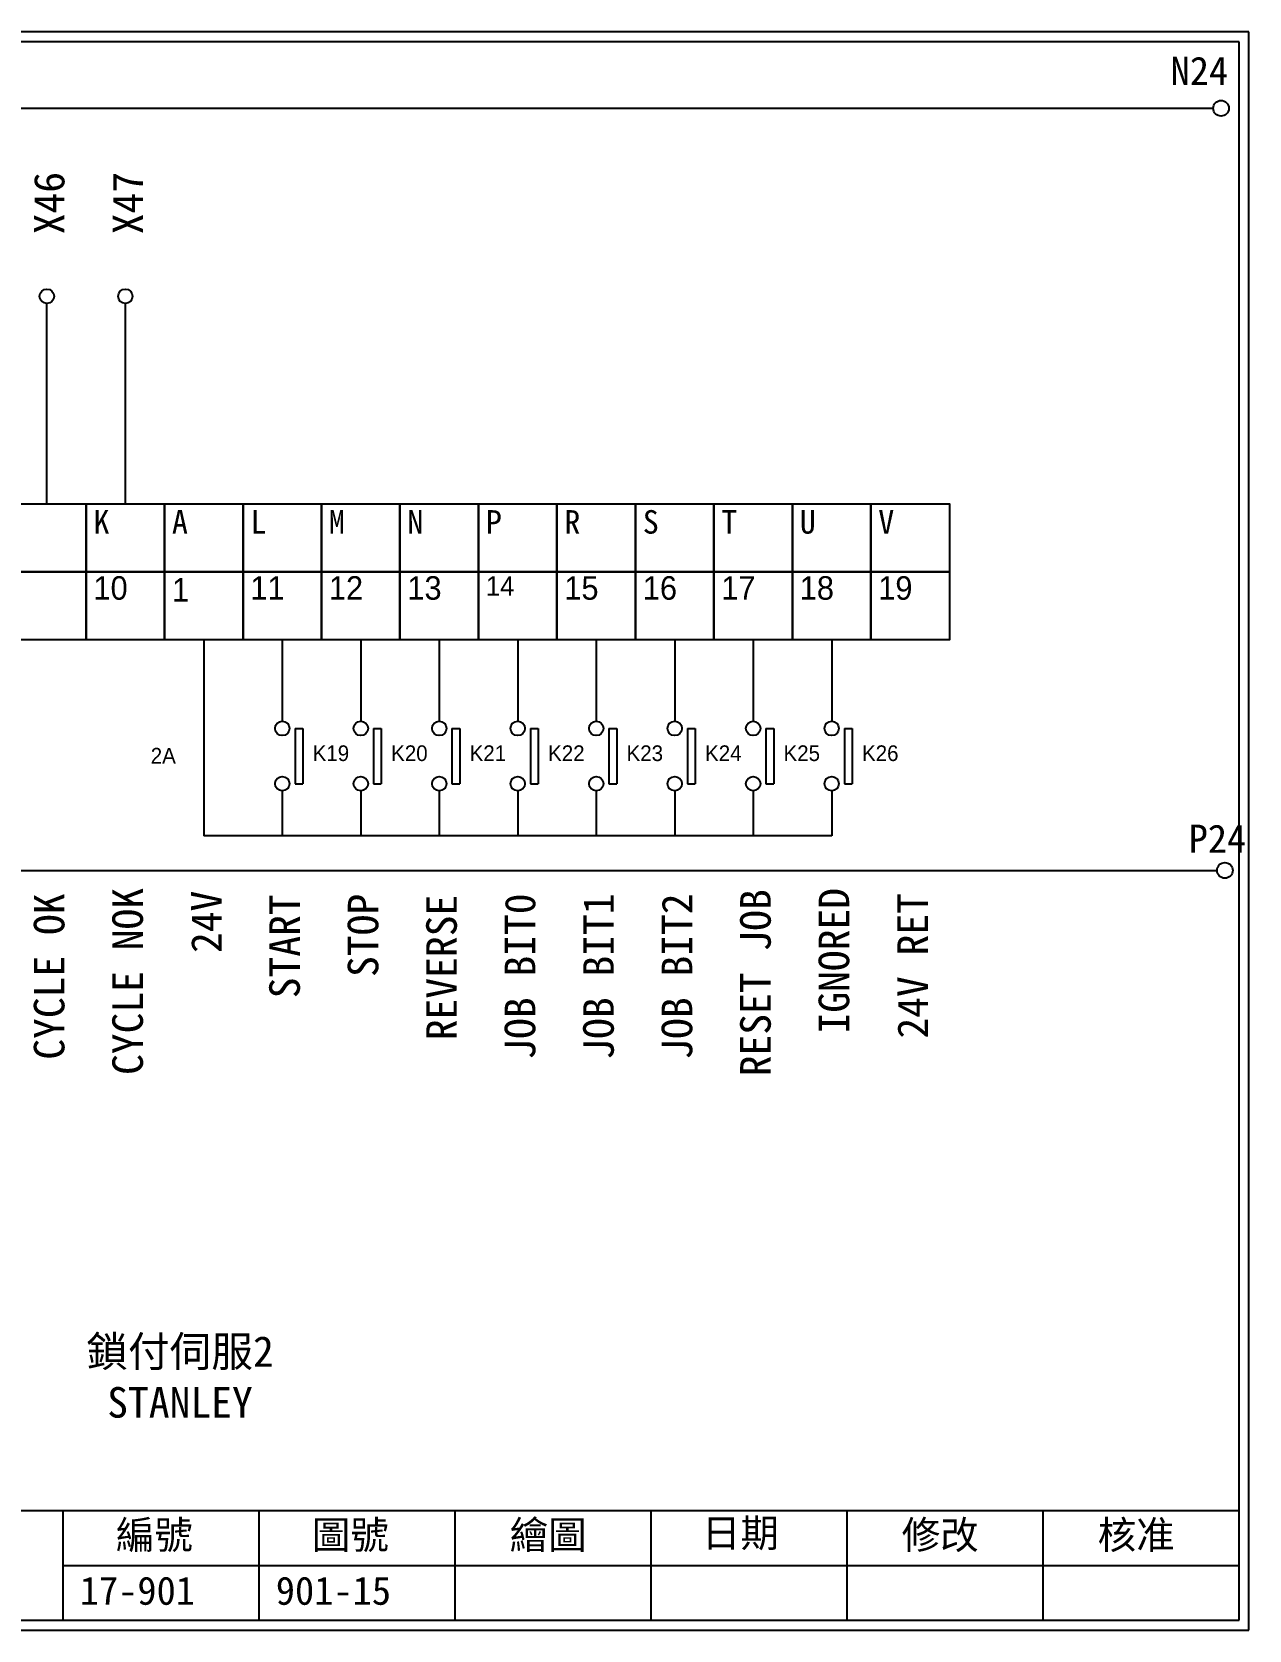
# Model space of a CAD drawing. Extents: x 958 to 1245, y -205 to -1.
# Drawn here: x 1089.7 to 1244.9, y -205 to -1 of the extents above; entities that cross this region are included whole.
import ezdxf

# ---------------------------------------------------------------- set-up
doc = ezdxf.new("R2010")
doc.units = 0
doc.layers.get('0').update_dxf_attribs({"linetype": 'CONTINUOUS'})
doc.layers.add('圖框層', color=7, linetype='CONTINUOUS')
doc.layers.add('標尺寸層', color=3, linetype='CONTINUOUS')
doc.styles.add('CNS', font='romanc.shx', dxfattribs={"bigfont": 'chineset.shx'})
doc.styles.add('STSL', font='kaiu.ttf')

msp = doc.modelspace()

# ---------------------------------------------------------------- linework, layer by layer
for p, q in [((1091.56, -61.23), (1091.56, -35.65)), ((1101.57, -61.23), (1101.57, -35.65)), ((1121.59, -78.56), (1121.59, -88.96)), ((1131.6, -78.56), (1131.6, -88.96)), ((1141.61, -78.56), (1141.61, -88.96)), ((1151.62, -78.56), (1151.62, -88.96)), ((1161.63, -78.56), (1161.63, -88.96)), ((1171.64, -78.56), (1171.64, -88.96)), ((1181.65, -78.56), (1181.65, -88.96)), ((1191.66, -78.56), (1191.66, -88.96))]:
    msp.add_line(p, q)
for points in [[(1086.55, -61.23), (1096.56, -61.23), (1096.56, -69.9), (1086.55, -69.9)], [(1096.56, -61.23), (1106.57, -61.23), (1106.57, -69.9), (1096.56, -69.9)], [(1106.57, -61.23), (1116.58, -61.23), (1116.58, -69.9), (1106.57, -69.9)], [(1116.58, -61.23), (1126.59, -61.23), (1126.59, -69.9), (1116.58, -69.9)], [(1126.59, -61.23), (1136.6, -61.23), (1136.6, -69.9), (1126.59, -69.9)], [(1136.6, -61.23), (1146.61, -61.23), (1146.61, -69.9), (1136.6, -69.9)], [(1146.61, -61.23), (1156.62, -61.23), (1156.62, -69.9), (1146.61, -69.9)], [(1156.62, -61.23), (1166.63, -61.23), (1166.63, -69.9), (1156.62, -69.9)], [(1166.63, -61.23), (1176.64, -61.23), (1176.64, -69.9), (1166.63, -69.9)], [(1176.64, -61.23), (1186.65, -61.23), (1186.65, -69.9), (1176.64, -69.9)], [(1186.65, -61.23), (1196.66, -61.23), (1196.66, -69.9), (1186.65, -69.9)], [(1196.66, -61.23), (1206.67, -61.23), (1206.67, -69.9), (1196.66, -69.9)], [(1086.55, -69.9), (1096.56, -69.9), (1096.56, -78.56), (1086.55, -78.56)], [(1096.56, -69.9), (1106.57, -69.9), (1106.57, -78.56), (1096.56, -78.56)], [(1106.57, -69.9), (1116.58, -69.9), (1116.58, -78.56), (1106.57, -78.56)], [(1116.58, -69.9), (1126.59, -69.9), (1126.59, -78.56), (1116.58, -78.56)], [(1126.59, -69.9), (1136.6, -69.9), (1136.6, -78.56), (1126.59, -78.56)], [(1136.6, -69.9), (1146.61, -69.9), (1146.61, -78.56), (1136.6, -78.56)], [(1146.61, -69.9), (1156.62, -69.9), (1156.62, -78.56), (1146.61, -78.56)], [(1156.62, -69.9), (1166.63, -69.9), (1166.63, -78.56), (1156.62, -78.56)], [(1166.63, -69.9), (1176.64, -69.9), (1176.64, -78.56), (1166.63, -78.56)], [(1176.64, -69.9), (1186.65, -69.9), (1186.65, -78.56), (1176.64, -78.56)], [(1186.65, -69.9), (1196.66, -69.9), (1196.66, -78.56), (1186.65, -78.56)], [(1196.66, -69.9), (1206.67, -69.9), (1206.67, -78.56), (1196.66, -78.56)]]:
    msp.add_lwpolyline(points, close=True)
for centre in [(1241.33, -10.74), (1241.81, -108.01)]:
    msp.add_circle(centre, 1)
at = {"layer": '圖框層', "color": 7}
for p, q in [((1244.89, -1), (957.89, -1)), ((1244.89, -204.96), (1244.89, -1)), ((1243.64, -2.25), (959.14, -2.25)), ((1243.64, -203.71), (1243.64, -2.25)), ((959.14, -189.71), (1243.64, -189.71)), ((1093.64, -203.71), (1093.64, -189.71)), ((1118.64, -203.71), (1118.64, -189.71)), ((1143.64, -203.71), (1143.64, -189.71)), ((1168.64, -203.71), (1168.64, -189.71)), ((1193.64, -203.71), (1193.64, -189.71)), ((1218.64, -203.71), (1218.64, -189.71)), ((1093.64, -196.71), (1243.64, -196.71)), ((959.14, -203.71), (1243.64, -203.71)), ((957.89, -204.96), (1244.89, -204.96))]:
    msp.add_line(p, q, dxfattribs=at)
at = {"layer": '標尺寸層', "color": 7}
for p, q in [((962.74, -10.74), (1240.33, -10.74)), ((962.94, -108.01), (1240.81, -108.01))]:
    msp.add_line(p, q, dxfattribs=at)
at = {"layer": '標尺寸層'}
for p, q in [((1111.58, -78.56), (1111.58, -103.6)), ((1123.21, -89.88), (1123.21, -96.94)), ((1123.21, -89.88), (1124.21, -89.88)), ((1124.21, -89.88), (1124.21, -96.94)), ((1133.22, -89.88), (1133.22, -96.94)), ((1133.22, -89.88), (1134.22, -89.88)), ((1134.22, -89.88), (1134.22, -96.94)), ((1143.23, -89.88), (1143.23, -96.94)), ((1143.23, -89.88), (1144.23, -89.88)), ((1144.23, -89.88), (1144.23, -96.94)), ((1153.24, -89.88), (1153.24, -96.94)), ((1153.24, -89.88), (1154.24, -89.88)), ((1154.24, -89.88), (1154.24, -96.94)), ((1163.25, -89.88), (1163.25, -96.94)), ((1163.25, -89.88), (1164.25, -89.88)), ((1164.25, -89.88), (1164.25, -96.94)), ((1173.26, -89.88), (1173.26, -96.94)), ((1173.26, -89.88), (1174.26, -89.88)), ((1174.26, -89.88), (1174.26, -96.94)), ((1183.27, -89.88), (1183.27, -96.94)), ((1183.27, -89.88), (1184.27, -89.88)), ((1184.27, -89.88), (1184.27, -96.94)), ((1193.28, -89.88), (1193.28, -96.94)), ((1193.28, -89.88), (1194.28, -89.88)), ((1194.28, -89.88), (1194.28, -96.94)), ((1121.59, -97.86), (1121.59, -103.6)), ((1123.21, -96.94), (1124.21, -96.94)), ((1131.6, -97.86), (1131.6, -103.6)), ((1133.22, -96.94), (1134.22, -96.94)), ((1141.61, -97.86), (1141.61, -103.6)), ((1143.23, -96.94), (1144.23, -96.94)), ((1151.62, -97.86), (1151.62, -103.6)), ((1153.24, -96.94), (1154.24, -96.94)), ((1161.63, -97.86), (1161.63, -103.6)), ((1163.25, -96.94), (1164.25, -96.94)), ((1171.64, -97.86), (1171.64, -103.6)), ((1173.26, -96.94), (1174.26, -96.94)), ((1181.65, -97.86), (1181.65, -103.6)), ((1183.27, -96.94), (1184.27, -96.94)), ((1191.66, -97.86), (1191.66, -103.6)), ((1193.28, -96.94), (1194.28, -96.94)), ((1191.66, -103.6), (1111.58, -103.6))]:
    msp.add_line(p, q, dxfattribs=at)
at = {"layer": '標尺寸層', "color": 7}
for centre in [(1091.56, -34.73), (1101.57, -34.73), (1121.59, -89.88), (1131.6, -89.88), (1141.61, -89.88), (1151.62, -89.88), (1161.63, -89.88), (1171.64, -89.88), (1181.65, -89.88), (1191.66, -89.88), (1121.59, -96.94), (1131.6, -96.94), (1141.61, -96.94), (1151.62, -96.94), (1161.63, -96.94), (1171.64, -96.94), (1181.65, -96.94), (1191.66, -96.94)]:
    msp.add_circle(centre, 0.92, dxfattribs=at)

# ---------------------------------------------------------------- texts
at = {"attachment_point": 1}
for s, insert, char_height, width in [('K', (1097.5, -62.03), 3, 8.2913), ('A', (1107.51, -62.03), 3, 8.2913), ('L', (1117.52, -62.03), 3, 8.2913), ('M', (1127.53, -62.03), 3, 8.2913), ('N', (1137.54, -62.03), 3, 8.2913), ('P', (1147.55, -62.03), 3, 8.2913), ('R', (1157.56, -62.03), 3, 8.2913), ('S', (1167.57, -62.03), 3, 8.2913), ('T', (1177.58, -62.03), 3, 8.2913), ('U', (1187.59, -62.03), 3, 8.2913), ('V', (1197.6, -62.03), 3, 8.2913), ('{\\fPMingLiU|b0|i0|c136|p18;10}', (1097.5, -70.46), 3, 8.2913), ('{\\fPMingLiU|b0|i0|c136|p18;1}', (1107.51, -70.7), 3, 8.2913), ('{\\fPMingLiU|b0|i0|c136|p18;11}', (1117.52, -70.46), 3, 8.2913), ('{\\fPMingLiU|b0|i0|c136|p18;12}', (1127.53, -70.46), 3, 8.2913), ('{\\fPMingLiU|b0|i0|c136|p18;13}', (1137.54, -70.46), 3, 8.2913), ('{\\fPMingLiU|b0|i0|c136|p18;14}', (1147.55, -70.46), 2.5, 8.2913), ('{\\fPMingLiU|b0|i0|c136|p18;15}', (1157.56, -70.46), 3, 8.2913), ('{\\fPMingLiU|b0|i0|c136|p18;16}', (1167.57, -70.46), 3, 8.2913), ('{\\fPMingLiU|b0|i0|c136|p18;17}', (1177.58, -70.46), 3, 8.2913), ('{\\fPMingLiU|b0|i0|c136|p18;18}', (1187.59, -70.46), 3, 8.2913), ('{\\fPMingLiU|b0|i0|c136|p18;19}', (1197.6, -70.46), 3, 8.2913), ('{\\fPMingLiU|b0|i0|c136|p18;2A}', (1104.81, -92.37), 2, 3.1503), ('{\\fPMingLiU|b0|i0|c136|p18;K19}', (1125.46, -92.05), 2, 3.1503), ('{\\fPMingLiU|b0|i0|c136|p18;K20}', (1135.47, -92.05), 2, 3.1503), ('{\\fPMingLiU|b0|i0|c136|p18;K21}', (1145.48, -92.05), 2, 3.1503), ('{\\fPMingLiU|b0|i0|c136|p18;K22}', (1155.49, -92.05), 2, 3.1503), ('{\\fPMingLiU|b0|i0|c136|p18;K23}', (1165.5, -92.05), 2, 3.1503), ('{\\fPMingLiU|b0|i0|c136|p18;K24}', (1175.51, -92.05), 2, 3.1503), ('{\\fPMingLiU|b0|i0|c136|p18;K25}', (1185.52, -92.05), 2, 3.1503), ('{\\fPMingLiU|b0|i0|c136|p18;K26}', (1195.53, -92.05), 2, 3.1503)]:
    msp.add_mtext(s, dxfattribs=dict(at, insert=insert, char_height=char_height, width=width))
at = {"layer": '圖框層', "color": 4, "style": 'STSL'}
for s, p in [('N24', (1234.89, -7.75)), ('P24', (1237.19, -105.76)), ('編號', (1100.36, -194.63)), ('圖號', (1125.36, -194.63)), ('繪圖', (1150.59, -194.62)), ('日期', (1175.11, -194.38)), ('修改', (1200.59, -194.62)), ('核准', (1225.59, -194.62)), ('17-901', (1095.76, -201.74)), ('901-15', (1120.76, -201.74))]:
    msp.add_text(s, height=3.6, dxfattribs=at).set_placement(p)
at = {"layer": '標尺寸層', "color": 7, "char_height": 3.9, "attachment_point": 5, "rotation": 90, "style": 'CNS'}
for s, insert, width in [('{\\fDFKai-SB|b0|i0|c136|p65;X46}', (1091.88, -22.84), 25.1059), ('{\\fDFKai-SB|b0|i0|c136|p65;X47}', (1101.89, -22.84), 25.1059), ('{\\fDFKai-SB|b0|i0|c136|p65;CYCLE OK}', (1091.88, -121.56), 27.0973), ('{\\fDFKai-SB|b0|i0|c136|p65;CYCLE NOK}', (1101.89, -122.18), 28.3524), ('{\\fDFKai-SB|b0|i0|c136|p65;24V}', (1111.9, -114.58), 13.1493), ('{\\fDFKai-SB|b0|i0|c136|p65;START}', (1121.91, -117.7), 19.3871), ('{\\fDFKai-SB|b0|i0|c136|p65;STOP}', (1131.92, -116.3), 16.5786), ('{\\fDFKai-SB|b0|i0|c136|p65;REVERSE}', (1141.93, -120.4), 24.7886), ('{\\fDFKai-SB|b0|i0|c136|p65;JOB BIT0}', (1151.94, -121.56), 27.0973), ('{\\fDFKai-SB|b0|i0|c136|p65;JOB BIT1}', (1161.95, -121.56), 27.0973), ('{\\fDFKai-SB|b0|i0|c136|p65;JOB BIT2}', (1171.96, -121.56), 27.0973), ('{\\fDFKai-SB|b0|i0|c136|p65;RESET JOB}', (1181.97, -122.35), 28.6782), ('{\\fDFKai-SB|b0|i0|c136|p65;IGNORED}', (1191.98, -119.54), 23.0609), ('{\\fDFKai-SB|b0|i0|c136|p65;24V RET}', (1201.99, -120.19), 24.3574)]:
    msp.add_mtext(s, dxfattribs=dict(at, insert=insert, width=width))
at = {"layer": '標尺寸層', "color": 7, "insert": (1108.54, -172.69), "char_height": 3.9, "width": 46.8521, "attachment_point": 5, "style": 'CNS'}
msp.add_mtext('{\\fDFKai-SB|b0|i0|c136|p65;鎖付伺服2\\PSTANLEY}', dxfattribs=at)

doc.saveas('drawing.dxf')
